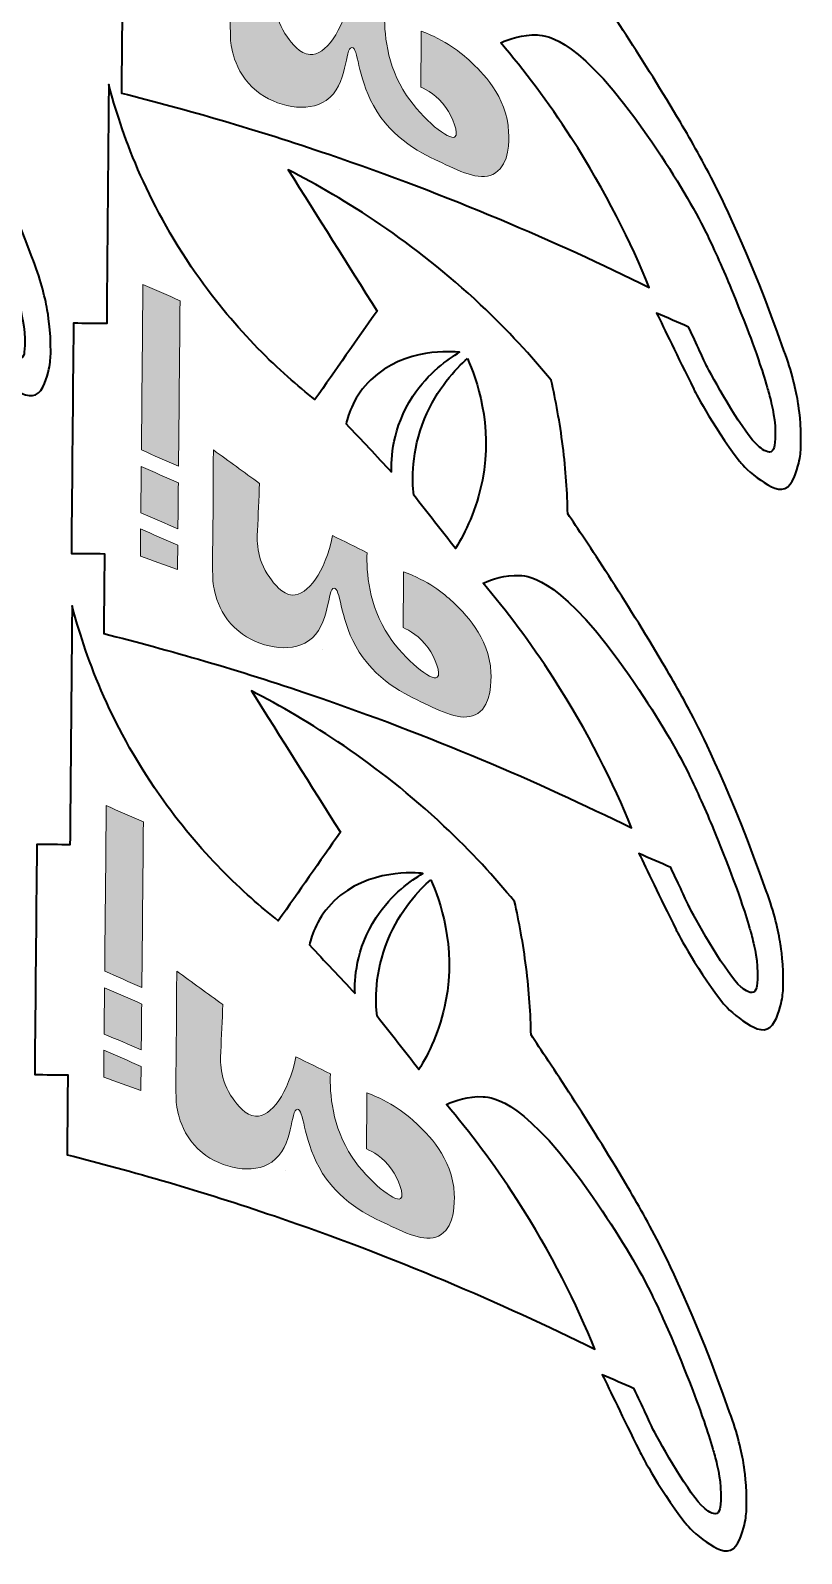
# Model space of a CAD drawing. Header units: centimetres. Extents: x 2.2 to 42.7, y -59.8 to -0.6.
# Drawn here: x 28.78 to 42.75, y -59.83 to -32.24 of the extents above; entities that cross this region are included whole.
import ezdxf

# ---------------------------------------------------------------- set-up
doc = ezdxf.new("R2010")
doc.units = ezdxf.units.CM
doc.header["$MEASUREMENT"] = 0
doc.layers.add('Camada 1', color=7, linetype='Continuous', lineweight=0)

msp = doc.modelspace()

# ---------------------------------------------------------------- hatches: boundary and pattern name
at = {"layer": 'Camada 1', "true_color": 0x000000, "transparency": 33554687}
h = msp.add_hatch(color=18, dxfattribs=at)
h.dxf.hatch_style = 2
edge = h.paths.add_edge_path()
edge.add_spline(control_points=[(36.751, -32.799), (36.939, -32.977), (37.419, -33.428), (37.443, -34.081), (37.448, -34.227), (37.463, -34.652), (37.207, -34.82), (36.962, -34.981), (36.61, -34.815), (36.239, -34.64), (35.907, -34.483), (35.33, -34.219), (34.993, -33.601), (34.697, -33.06), (34.722, -32.551), (34.603, -32.551), (34.468, -32.55), (34.542, -33.228), (34.137, -33.507), (33.799, -33.74), (33.232, -33.621), (32.875, -33.334), (32.443, -32.986), (32.407, -32.464), (32.403, -32.373), (32.402, -32.333), (32.402, -32.273), (32.401, -32.199), (32.399, -31.714), (32.407, -31.358), (32.408, -31.197), (32.411, -30.814), (32.413, -30.43), (32.415, -30.047), (32.693, -30.249), (32.972, -30.451), (33.251, -30.654), (33.239, -30.939), (33.226, -31.224), (33.214, -31.51), (33.202, -31.638), (33.185, -32.018), (33.435, -32.359), (33.513, -32.466), (33.661, -32.668), (33.845, -32.676), (34.123, -32.689), (34.44, -32.262), (34.574, -31.598), (34.782, -31.702), (34.99, -31.805), (35.199, -31.909), (35.186, -32.262), (35.223, -32.861), (35.594, -33.416), (35.885, -33.853), (36.368, -34.242), (36.471, -34.167), (36.545, -34.112), (36.432, -33.812), (36.305, -33.632), (36.155, -33.42), (35.96, -33.314), (35.852, -33.266), (35.855, -32.928), (35.858, -32.591), (35.861, -32.253), (36.3, -32.415), (36.589, -32.647), (36.751, -32.799)], knot_values=[0, 0, 0, 0, 1, 1, 1, 2, 2, 2, 3, 3, 3, 4, 4, 4, 5, 5, 5, 6, 6, 6, 7, 7, 7, 8, 8, 8, 9, 9, 9, 10, 10, 10, 11, 11, 11, 12, 12, 12, 13, 13, 13, 14, 14, 14, 15, 15, 15, 16, 16, 16, 17, 17, 17, 18, 18, 18, 19, 19, 19, 20, 20, 20, 21, 21, 21, 22, 22, 22, 23, 23, 23, 23], degree=3, periodic=0)
h = msp.add_hatch(color=18, dxfattribs=at)
h.dxf.hatch_style = 2
edge = h.paths.add_edge_path()
edge.add_spline(control_points=[(31.491, -37.135), (31.266, -37.036), (31.042, -36.938), (30.818, -36.839), (30.808, -37.839), (30.799, -38.838), (30.79, -39.838), (31.014, -39.936), (31.238, -40.035), (31.463, -40.133), (31.472, -39.134), (31.481, -38.134), (31.491, -37.135)], knot_values=[0, 0, 0, 0, 1, 1, 1, 2, 2, 2, 3, 3, 3, 4, 4, 4, 4], degree=3, periodic=0)
h = msp.add_hatch(color=18, dxfattribs=at)
h.dxf.hatch_style = 2
edge = h.paths.add_edge_path()
edge.add_spline(control_points=[(36.43, -42.589), (36.619, -42.767), (37.098, -43.218), (37.122, -43.87), (37.127, -44.017), (37.143, -44.442), (36.887, -44.61), (36.642, -44.771), (36.289, -44.605), (35.918, -44.43), (35.587, -44.273), (35.01, -44.009), (34.672, -43.39), (34.376, -42.849), (34.401, -42.341), (34.282, -42.341), (34.148, -42.34), (34.222, -43.018), (33.817, -43.297), (33.478, -43.53), (32.912, -43.411), (32.554, -43.123), (32.122, -42.776), (32.087, -42.254), (32.082, -42.163), (32.082, -42.123), (32.081, -42.063), (32.081, -41.989), (32.078, -41.504), (32.087, -41.148), (32.088, -40.987), (32.09, -40.604), (32.092, -40.22), (32.094, -39.837), (32.373, -40.039), (32.651, -40.241), (32.93, -40.443), (32.918, -40.729), (32.906, -41.014), (32.894, -41.3), (32.882, -41.428), (32.864, -41.807), (33.114, -42.148), (33.193, -42.256), (33.34, -42.458), (33.525, -42.466), (33.802, -42.479), (34.12, -42.052), (34.253, -41.388), (34.461, -41.492), (34.67, -41.595), (34.878, -41.699), (34.866, -42.052), (34.903, -42.651), (35.273, -43.206), (35.564, -43.643), (36.047, -44.032), (36.151, -43.956), (36.225, -43.902), (36.112, -43.602), (35.984, -43.422), (35.834, -43.21), (35.639, -43.104), (35.531, -43.056), (35.534, -42.718), (35.538, -42.381), (35.541, -42.043), (35.979, -42.205), (36.268, -42.437), (36.43, -42.589)], knot_values=[0, 0, 0, 0, 1, 1, 1, 2, 2, 2, 3, 3, 3, 4, 4, 4, 5, 5, 5, 6, 6, 6, 7, 7, 7, 8, 8, 8, 9, 9, 9, 10, 10, 10, 11, 11, 11, 12, 12, 12, 13, 13, 13, 14, 14, 14, 15, 15, 15, 16, 16, 16, 17, 17, 17, 18, 18, 18, 19, 19, 19, 20, 20, 20, 21, 21, 21, 22, 22, 22, 23, 23, 23, 23], degree=3, periodic=0)
h = msp.add_hatch(color=18, dxfattribs=at)
h.dxf.hatch_style = 2
edge = h.paths.add_edge_path()
edge.add_spline(control_points=[(31.46, -40.433), (31.235, -40.335), (31.011, -40.236), (30.787, -40.138), (30.784, -40.418), (30.782, -40.697), (30.779, -40.977), (31.003, -41.073), (31.228, -41.168), (31.452, -41.264), (31.454, -40.987), (31.457, -40.71), (31.46, -40.433)], knot_values=[0, 0, 0, 0, 1, 1, 1, 2, 2, 2, 3, 3, 3, 4, 4, 4, 4], degree=3, periodic=0)
h = msp.add_hatch(color=18, dxfattribs=at)
h.dxf.hatch_style = 2
edge = h.paths.add_edge_path()
edge.add_spline(control_points=[(31.449, -41.563), (31.225, -41.465), (31, -41.366), (30.776, -41.268), (30.775, -41.432), (30.773, -41.596), (30.772, -41.759), (30.996, -41.84), (31.22, -41.921), (31.445, -42.001), (31.446, -41.855), (31.448, -41.709), (31.449, -41.563)], knot_values=[0, 0, 0, 0, 1, 1, 1, 2, 2, 2, 3, 3, 3, 4, 4, 4, 4], degree=3, periodic=0)
h = msp.add_hatch(color=18, dxfattribs=at)
h.dxf.hatch_style = 2
edge = h.paths.add_edge_path()
edge.add_spline(control_points=[(30.826, -46.575), (30.602, -46.477), (30.378, -46.378), (30.154, -46.28), (30.144, -47.279), (30.135, -48.279), (30.125, -49.278), (30.35, -49.377), (30.574, -49.475), (30.798, -49.574), (30.808, -48.574), (30.817, -47.575), (30.826, -46.575)], knot_values=[0, 0, 0, 0, 1, 1, 1, 2, 2, 2, 3, 3, 3, 4, 4, 4, 4], degree=3, periodic=0)
h = msp.add_hatch(color=18, dxfattribs=at)
h.dxf.hatch_style = 2
edge = h.paths.add_edge_path()
edge.add_spline(control_points=[(35.766, -52.03), (35.954, -52.207), (36.434, -52.659), (36.458, -53.311), (36.463, -53.457), (36.478, -53.883), (36.222, -54.051), (35.977, -54.212), (35.625, -54.045), (35.254, -53.87), (34.922, -53.714), (34.345, -53.449), (34.008, -52.831), (33.712, -52.29), (33.737, -51.781), (33.618, -51.781), (33.483, -51.781), (33.557, -52.458), (33.152, -52.737), (32.814, -52.97), (32.247, -52.852), (31.89, -52.564), (31.458, -52.216), (31.422, -51.694), (31.418, -51.604), (31.417, -51.563), (31.417, -51.503), (31.416, -51.43), (31.414, -50.945), (31.422, -50.589), (31.423, -50.428), (31.426, -50.044), (31.428, -49.661), (31.43, -49.277), (31.708, -49.48), (31.987, -49.682), (32.266, -49.884), (32.254, -50.169), (32.241, -50.455), (32.229, -50.74), (32.217, -50.869), (32.2, -51.248), (32.45, -51.589), (32.528, -51.697), (32.676, -51.898), (32.86, -51.907), (33.138, -51.919), (33.455, -51.492), (33.589, -50.829), (33.797, -50.932), (34.005, -51.036), (34.214, -51.139), (34.202, -51.492), (34.238, -52.091), (34.609, -52.647), (34.9, -53.084), (35.383, -53.473), (35.486, -53.397), (35.56, -53.343), (35.447, -53.042), (35.32, -52.863), (35.17, -52.65), (34.975, -52.545), (34.867, -52.497), (34.87, -52.159), (34.873, -51.821), (34.876, -51.483), (35.315, -51.646), (35.604, -51.877), (35.766, -52.03)], knot_values=[0, 0, 0, 0, 1, 1, 1, 2, 2, 2, 3, 3, 3, 4, 4, 4, 5, 5, 5, 6, 6, 6, 7, 7, 7, 8, 8, 8, 9, 9, 9, 10, 10, 10, 11, 11, 11, 12, 12, 12, 13, 13, 13, 14, 14, 14, 15, 15, 15, 16, 16, 16, 17, 17, 17, 18, 18, 18, 19, 19, 19, 20, 20, 20, 21, 21, 21, 22, 22, 22, 23, 23, 23, 23], degree=3, periodic=0)
h = msp.add_hatch(color=18, dxfattribs=at)
h.dxf.hatch_style = 2
edge = h.paths.add_edge_path()
edge.add_spline(control_points=[(30.795, -49.874), (30.571, -49.775), (30.347, -49.677), (30.122, -49.578), (30.12, -49.858), (30.117, -50.138), (30.115, -50.418), (30.339, -50.513), (30.563, -50.609), (30.788, -50.704), (30.79, -50.427), (30.793, -50.151), (30.795, -49.874)], knot_values=[0, 0, 0, 0, 1, 1, 1, 2, 2, 2, 3, 3, 3, 4, 4, 4, 4], degree=3, periodic=0)
h = msp.add_hatch(color=18, dxfattribs=at)
h.dxf.hatch_style = 2
edge = h.paths.add_edge_path()
edge.add_spline(control_points=[(30.785, -51.004), (30.56, -50.905), (30.336, -50.807), (30.112, -50.708), (30.11, -50.872), (30.109, -51.036), (30.107, -51.2), (30.332, -51.281), (30.556, -51.361), (30.781, -51.442), (30.782, -51.296), (30.783, -51.15), (30.785, -51.004)], knot_values=[0, 0, 0, 0, 1, 1, 1, 2, 2, 2, 3, 3, 3, 4, 4, 4, 4], degree=3, periodic=0)

# ---------------------------------------------------------------- linework, layer by layer
at = {"layer": 'Camada 1', "color": 250, "lineweight": 35, "true_color": 0x1a1413}
for points in [[(34.388, -33.665), (34.388, -33.665), (34.388, -33.665)], [(34.067, -43.455), (34.067, -43.455), (34.067, -43.455)], [(33.403, -52.896), (33.403, -52.896), (33.403, -52.896)]]:
    msp.add_lwpolyline(points, dxfattribs=at)
at = {"layer": 'Camada 1', "color": 18, "lineweight": 35, "true_color": 0x000000}
for points, knots in [([(25.078, -29.578), (25.422, -30.068), (26.18, -31.161), (26.849, -32.243), (27.077, -32.611), (27.27, -32.938), (27.516, -33.397), (27.516, -33.397), (28.159, -34.591), (28.807, -36.339), (28.807, -36.339), (28.807, -36.339), (28.807, -36.339), (28.96, -36.725), (29.04, -37.057), (29.085, -37.301), (29.095, -37.352), (29.151, -37.671), (29.147, -38.068), (29.146, -38.162), (29.141, -38.256), (29.114, -38.372), (29.079, -38.52), (29.02, -38.775), (28.872, -38.838), (28.724, -38.902), (28.534, -38.767), (28.367, -38.654), (28.172, -38.521), (28.059, -38.381), (28.04, -38.358), (27.504, -37.683), (27.187, -37.073), (27.187, -37.073), (26.872, -36.465), (26.629, -35.986), (26.487, -35.706), (26.681, -35.787), (26.874, -35.867), (27.068, -35.948), (27.228, -36.267), (27.351, -36.521), (27.425, -36.674), (27.59, -36.964), (28.114, -37.867), (28.38, -38.082), (28.426, -38.119), (28.539, -38.21), (28.61, -38.179), (28.654, -38.159), (28.664, -38.1), (28.668, -38.065), (28.71, -37.748), (28.624, -37.398), (28.596, -37.291), (28.564, -37.173), (28.536, -37.078), (28.517, -37.016), (28.465, -36.846), (28.414, -36.703), (28.347, -36.519), (28.241, -36.227), (28.152, -36.011), (28.068, -35.805), (27.923, -35.451), (27.803, -35.182), (27.75, -35.065), (27.583, -34.696), (27.42, -34.356), (27.311, -34.152), (27.067, -33.696), (26.749, -33.181), (26.246, -32.481), (25.02, -30.773), (24.413, -30.717), (24.228, -30.713), (23.955, -30.706), (23.726, -30.791), (23.571, -30.868), (23.998, -31.355), (24.444, -31.918), (24.879, -32.563), (25.53, -33.528), (26.001, -34.446), (26.345, -35.246), (24.637, -34.442), (22.683, -33.646), (20.493, -32.947), (19.173, -32.527), (17.909, -32.187), (16.715, -31.911), (16.71, -31.429), (16.706, -30.947), (16.701, -30.465), (16.501, -30.467), (16.301, -30.469), (16.101, -30.471), (16.087, -29.081), (16.073, -27.692), (16.059, -26.303), (16.259, -26.301), (16.459, -26.299), (16.659, -26.297), (16.643, -24.854), (16.628, -23.41), (16.613, -21.967), (16.851, -22.811), (17.316, -24.062), (18.258, -25.357), (19.016, -26.4), (19.832, -27.126), (20.459, -27.6), (20.823, -27.058), (21.188, -26.516), (21.552, -25.974), (20.999, -25.132), (20.446, -24.29), (19.893, -23.447), (20.935, -23.957), (22.194, -24.712), (23.426, -25.825), (23.931, -26.281), (24.363, -26.735), (24.731, -27.168), (24.821, -27.527), (24.902, -27.924), (24.965, -28.353), (25.028, -28.792), (25.063, -29.203), (25.078, -29.578)], [0, 0, 0, 0, 1, 1, 1, 2, 2, 2, 3, 3, 3, 4, 4, 4, 5, 5, 5, 6, 6, 6, 7, 7, 7, 8, 8, 8, 9, 9, 9, 10, 10, 10, 11, 11, 11, 12, 12, 12, 13, 13, 13, 14, 14, 14, 15, 15, 15, 16, 16, 16, 17, 17, 17, 18, 18, 18, 19, 19, 19, 20, 20, 20, 21, 21, 21, 22, 22, 22, 23, 23, 23, 24, 24, 24, 25, 25, 25, 26, 26, 26, 27, 27, 27, 28, 28, 28, 29, 29, 29, 30, 30, 30, 31, 31, 31, 32, 32, 32, 33, 33, 33, 34, 34, 34, 35, 35, 35, 36, 36, 36, 37, 37, 37, 38, 38, 38, 39, 39, 39, 40, 40, 40, 41, 41, 41, 42, 42, 42, 43, 43, 43, 43]), ([(38.835, -31.203), (39.169, -31.7), (39.906, -32.807), (40.554, -33.902), (40.774, -34.275), (40.961, -34.605), (41.198, -35.069), (41.198, -35.069), (41.818, -36.276), (42.431, -38.035), (42.431, -38.035), (42.431, -38.035), (42.431, -38.035), (42.577, -38.424), (42.651, -38.758), (42.691, -39.003), (42.699, -39.055), (42.75, -39.374), (42.738, -39.771), (42.735, -39.865), (42.728, -39.959), (42.699, -40.075), (42.661, -40.221), (42.597, -40.475), (42.448, -40.536), (42.299, -40.597), (42.111, -40.458), (41.947, -40.341), (41.754, -40.205), (41.644, -40.063), (41.626, -40.039), (41.103, -39.354), (40.797, -38.738), (40.797, -38.738), (40.495, -38.124), (40.261, -37.64), (40.125, -37.358), (40.317, -37.442), (40.509, -37.526), (40.701, -37.611), (40.855, -37.933), (40.973, -38.19), (41.043, -38.344), (41.203, -38.636), (41.709, -39.55), (41.971, -39.77), (42.016, -39.808), (42.128, -39.902), (42.199, -39.871), (42.243, -39.852), (42.254, -39.793), (42.259, -39.759), (42.307, -39.442), (42.228, -39.091), (42.202, -38.984), (42.173, -38.865), (42.146, -38.77), (42.129, -38.707), (42.08, -38.536), (42.031, -38.392), (41.968, -38.206), (41.868, -37.913), (41.784, -37.695), (41.703, -37.487), (41.565, -37.131), (41.45, -36.859), (41.4, -36.742), (41.24, -36.369), (41.084, -36.026), (40.979, -35.82), (40.744, -35.359), (40.436, -34.838), (39.947, -34.129), (38.754, -32.397), (38.148, -32.329), (37.964, -32.321), (37.69, -32.309), (37.46, -32.39), (37.303, -32.464), (37.721, -32.959), (38.156, -33.531), (38.578, -34.184), (39.21, -35.162), (39.663, -36.089), (39.991, -36.895), (38.299, -36.058), (36.361, -35.224), (34.185, -34.483), (32.874, -34.036), (31.616, -33.672), (30.428, -33.373), (30.433, -32.891), (30.437, -32.409), (30.442, -31.927), (30.242, -31.925), (30.042, -31.923), (29.842, -31.921), (29.855, -30.532), (29.868, -29.143), (29.881, -27.753), (30.081, -27.755), (30.281, -27.757), (30.481, -27.759), (30.494, -26.316), (30.507, -24.872), (30.519, -23.429), (30.742, -24.277), (31.182, -25.538), (32.098, -26.851), (32.836, -27.908), (33.638, -28.649), (34.255, -29.136), (34.63, -28.601), (35.005, -28.066), (35.38, -27.532), (34.843, -26.679), (34.307, -25.826), (33.77, -24.973), (34.802, -25.503), (36.047, -26.282), (37.257, -27.419), (37.752, -27.885), (38.175, -28.347), (38.535, -28.787), (38.618, -29.148), (38.691, -29.546), (38.745, -29.977), (38.8, -30.417), (38.827, -30.828), (38.835, -31.203)], [0, 0, 0, 0, 1, 1, 1, 2, 2, 2, 3, 3, 3, 4, 4, 4, 5, 5, 5, 6, 6, 6, 7, 7, 7, 8, 8, 8, 9, 9, 9, 10, 10, 10, 11, 11, 11, 12, 12, 12, 13, 13, 13, 14, 14, 14, 15, 15, 15, 16, 16, 16, 17, 17, 17, 18, 18, 18, 19, 19, 19, 20, 20, 20, 21, 21, 21, 22, 22, 22, 23, 23, 23, 24, 24, 24, 25, 25, 25, 26, 26, 26, 27, 27, 27, 28, 28, 28, 29, 29, 29, 30, 30, 30, 31, 31, 31, 32, 32, 32, 33, 33, 33, 34, 34, 34, 35, 35, 35, 36, 36, 36, 37, 37, 37, 38, 38, 38, 39, 39, 39, 40, 40, 40, 41, 41, 41, 42, 42, 42, 43, 43, 43, 43]), ([(38.514, -40.993), (38.849, -41.49), (39.586, -42.597), (40.233, -43.692), (40.454, -44.065), (40.64, -44.395), (40.878, -44.858), (40.878, -44.858), (41.497, -46.066), (42.111, -47.825), (42.111, -47.825), (42.111, -47.825), (42.111, -47.825), (42.256, -48.214), (42.33, -48.548), (42.37, -48.793), (42.379, -48.844), (42.429, -49.164), (42.417, -49.561), (42.414, -49.655), (42.408, -49.749), (42.378, -49.865), (42.34, -50.011), (42.276, -50.265), (42.127, -50.326), (41.979, -50.386), (41.791, -50.248), (41.626, -50.131), (41.433, -49.995), (41.323, -49.853), (41.305, -49.829), (40.782, -49.144), (40.477, -48.528), (40.477, -48.528), (40.174, -47.914), (39.94, -47.43), (39.804, -47.148), (39.996, -47.232), (40.188, -47.316), (40.38, -47.4), (40.534, -47.723), (40.652, -47.98), (40.723, -48.134), (40.882, -48.426), (41.389, -49.34), (41.65, -49.56), (41.696, -49.598), (41.807, -49.691), (41.878, -49.661), (41.922, -49.642), (41.934, -49.583), (41.939, -49.549), (41.987, -49.232), (41.907, -48.881), (41.881, -48.774), (41.852, -48.655), (41.826, -48.559), (41.808, -48.497), (41.759, -48.325), (41.711, -48.182), (41.648, -47.996), (41.548, -47.703), (41.463, -47.485), (41.382, -47.277), (41.244, -46.92), (41.129, -46.649), (41.079, -46.531), (40.919, -46.159), (40.763, -45.816), (40.658, -45.61), (40.423, -45.149), (40.115, -44.628), (39.626, -43.918), (38.433, -42.187), (37.828, -42.119), (37.643, -42.111), (37.37, -42.099), (37.139, -42.18), (36.983, -42.253), (37.4, -42.748), (37.835, -43.321), (38.257, -43.974), (38.89, -44.952), (39.343, -45.879), (39.671, -46.685), (37.978, -45.848), (36.04, -45.013), (33.864, -44.273), (32.553, -43.826), (31.296, -43.462), (30.108, -43.163), (30.112, -42.681), (30.117, -42.199), (30.121, -41.717), (29.921, -41.715), (29.721, -41.713), (29.521, -41.711), (29.534, -40.322), (29.547, -38.932), (29.561, -37.543), (29.761, -37.545), (29.961, -37.547), (30.161, -37.549), (30.173, -36.105), (30.186, -34.662), (30.199, -33.219), (30.421, -34.067), (30.862, -35.327), (31.778, -36.641), (32.515, -37.698), (33.317, -38.439), (33.935, -38.926), (34.309, -38.391), (34.684, -37.856), (35.059, -37.321), (34.523, -36.468), (33.986, -35.616), (33.449, -34.763), (34.481, -35.293), (35.726, -36.072), (36.936, -37.209), (37.432, -37.675), (37.854, -38.137), (38.214, -38.576), (38.297, -38.938), (38.371, -39.336), (38.425, -39.767), (38.48, -40.207), (38.506, -40.618), (38.514, -40.993)], [0, 0, 0, 0, 1, 1, 1, 2, 2, 2, 3, 3, 3, 4, 4, 4, 5, 5, 5, 6, 6, 6, 7, 7, 7, 8, 8, 8, 9, 9, 9, 10, 10, 10, 11, 11, 11, 12, 12, 12, 13, 13, 13, 14, 14, 14, 15, 15, 15, 16, 16, 16, 17, 17, 17, 18, 18, 18, 19, 19, 19, 20, 20, 20, 21, 21, 21, 22, 22, 22, 23, 23, 23, 24, 24, 24, 25, 25, 25, 26, 26, 26, 27, 27, 27, 28, 28, 28, 29, 29, 29, 30, 30, 30, 31, 31, 31, 32, 32, 32, 33, 33, 33, 34, 34, 34, 35, 35, 35, 36, 36, 36, 37, 37, 37, 38, 38, 38, 39, 39, 39, 40, 40, 40, 41, 41, 41, 42, 42, 42, 43, 43, 43, 43]), ([(35.324, -40.24), (35.049, -39.947), (34.774, -39.655), (34.499, -39.362), (34.54, -39.187), (34.646, -38.858), (34.947, -38.567), (35.558, -37.974), (36.438, -38.056), (36.555, -38.069), (36.347, -38.191), (35.99, -38.438), (35.71, -38.863), (35.329, -39.441), (35.315, -40.007), (35.324, -40.24)], [0, 0, 0, 0, 1, 1, 1, 2, 2, 2, 3, 3, 3, 4, 4, 4, 5, 5, 5, 5]), ([(36.695, -38.182), (36.489, -38.367), (36.143, -38.726), (35.918, -39.276), (35.676, -39.868), (35.694, -40.386), (35.724, -40.655), (35.976, -40.976), (36.229, -41.298), (36.481, -41.62), (36.657, -41.336), (36.864, -40.918), (36.967, -40.386), (37.162, -39.375), (36.861, -38.553), (36.695, -38.182)], [0, 0, 0, 0, 1, 1, 1, 2, 2, 2, 3, 3, 3, 4, 4, 4, 5, 5, 5, 5]), ([(37.85, -50.433), (38.184, -50.93), (38.921, -52.038), (39.569, -53.133), (39.789, -53.505), (39.976, -53.836), (40.213, -54.299), (40.213, -54.299), (40.833, -55.506), (41.446, -57.266), (41.446, -57.266), (41.446, -57.266), (41.446, -57.266), (41.592, -57.655), (41.666, -57.988), (41.706, -58.234), (41.714, -58.285), (41.765, -58.604), (41.753, -59.002), (41.75, -59.095), (41.743, -59.19), (41.714, -59.305), (41.676, -59.452), (41.612, -59.705), (41.463, -59.766), (41.314, -59.827), (41.126, -59.688), (40.962, -59.572), (40.769, -59.435), (40.659, -59.293), (40.641, -59.27), (40.118, -58.585), (39.812, -57.968), (39.812, -57.968), (39.51, -57.354), (39.276, -56.87), (39.14, -56.588), (39.332, -56.672), (39.524, -56.757), (39.716, -56.841), (39.87, -57.164), (39.988, -57.42), (40.058, -57.575), (40.218, -57.867), (40.724, -58.781), (40.986, -59.001), (41.031, -59.039), (41.143, -59.132), (41.214, -59.102), (41.258, -59.083), (41.269, -59.024), (41.274, -58.989), (41.322, -58.673), (41.243, -58.321), (41.217, -58.214), (41.188, -58.095), (41.161, -58), (41.144, -57.937), (41.095, -57.766), (41.046, -57.622), (40.983, -57.437), (40.883, -57.144), (40.799, -56.925), (40.718, -56.717), (40.58, -56.361), (40.465, -56.089), (40.415, -55.972), (40.255, -55.599), (40.099, -55.257), (39.994, -55.051), (39.759, -54.589), (39.451, -54.069), (38.962, -53.359), (37.769, -51.628), (37.163, -51.56), (36.979, -51.552), (36.705, -51.54), (36.475, -51.62), (36.318, -51.694), (36.736, -52.189), (37.171, -52.761), (37.593, -53.414), (38.225, -54.392), (38.678, -55.319), (39.006, -56.126), (37.314, -55.289), (35.376, -54.454), (33.2, -53.713), (31.889, -53.267), (30.631, -52.902), (29.443, -52.604), (29.448, -52.121), (29.452, -51.639), (29.457, -51.157), (29.257, -51.155), (29.057, -51.153), (28.857, -51.152), (28.87, -49.762), (28.883, -48.373), (28.896, -46.984), (29.096, -46.986), (29.296, -46.987), (29.496, -46.989), (29.509, -45.546), (29.522, -44.103), (29.534, -42.659), (29.757, -43.507), (30.197, -44.768), (31.113, -46.081), (31.851, -47.138), (32.653, -47.88), (33.27, -48.367), (33.645, -47.832), (34.02, -47.297), (34.395, -46.762), (33.858, -45.909), (33.322, -45.056), (32.785, -44.203), (33.817, -44.733), (35.062, -45.513), (36.272, -46.65), (36.767, -47.115), (37.19, -47.578), (37.55, -48.017), (37.633, -48.378), (37.706, -48.776), (37.76, -49.207), (37.815, -49.647), (37.842, -50.058), (37.85, -50.433)], [0, 0, 0, 0, 1, 1, 1, 2, 2, 2, 3, 3, 3, 4, 4, 4, 5, 5, 5, 6, 6, 6, 7, 7, 7, 8, 8, 8, 9, 9, 9, 10, 10, 10, 11, 11, 11, 12, 12, 12, 13, 13, 13, 14, 14, 14, 15, 15, 15, 16, 16, 16, 17, 17, 17, 18, 18, 18, 19, 19, 19, 20, 20, 20, 21, 21, 21, 22, 22, 22, 23, 23, 23, 24, 24, 24, 25, 25, 25, 26, 26, 26, 27, 27, 27, 28, 28, 28, 29, 29, 29, 30, 30, 30, 31, 31, 31, 32, 32, 32, 33, 33, 33, 34, 34, 34, 35, 35, 35, 36, 36, 36, 37, 37, 37, 38, 38, 38, 39, 39, 39, 40, 40, 40, 41, 41, 41, 42, 42, 42, 43, 43, 43, 43]), ([(34.66, -49.681), (34.385, -49.388), (34.109, -49.095), (33.834, -48.802), (33.875, -48.627), (33.981, -48.298), (34.282, -48.007), (34.894, -47.415), (35.774, -47.496), (35.89, -47.509), (35.682, -47.632), (35.326, -47.878), (35.046, -48.304), (34.665, -48.882), (34.651, -49.447), (34.66, -49.681)], [0, 0, 0, 0, 1, 1, 1, 2, 2, 2, 3, 3, 3, 4, 4, 4, 5, 5, 5, 5]), ([(36.031, -47.622), (35.825, -47.807), (35.479, -48.167), (35.254, -48.716), (35.011, -49.308), (35.03, -49.827), (35.059, -50.095), (35.312, -50.417), (35.564, -50.739), (35.817, -51.06), (35.992, -50.776), (36.2, -50.359), (36.302, -49.827), (36.497, -48.815), (36.197, -47.994), (36.031, -47.622)], [0, 0, 0, 0, 1, 1, 1, 2, 2, 2, 3, 3, 3, 4, 4, 4, 5, 5, 5, 5])]:
    msp.add_open_spline(points, degree=3, knots=knots, dxfattribs=at)
at = {"layer": 'Camada 1'}
for points, knots in [([(36.751, -32.799), (36.939, -32.977), (37.419, -33.428), (37.443, -34.081), (37.448, -34.227), (37.463, -34.652), (37.207, -34.82), (36.962, -34.981), (36.61, -34.815), (36.239, -34.64), (35.907, -34.483), (35.33, -34.219), (34.993, -33.601), (34.697, -33.06), (34.722, -32.551), (34.603, -32.551), (34.468, -32.55), (34.542, -33.228), (34.137, -33.507), (33.799, -33.74), (33.232, -33.621), (32.875, -33.334), (32.443, -32.986), (32.407, -32.464), (32.403, -32.373), (32.402, -32.333), (32.402, -32.273), (32.401, -32.199), (32.399, -31.714), (32.407, -31.358), (32.408, -31.197), (32.411, -30.814), (32.413, -30.43), (32.415, -30.047), (32.693, -30.249), (32.972, -30.451), (33.251, -30.654), (33.239, -30.939), (33.226, -31.224), (33.214, -31.51), (33.202, -31.638), (33.185, -32.018), (33.435, -32.359), (33.513, -32.466), (33.661, -32.668), (33.845, -32.676), (34.123, -32.689), (34.44, -32.262), (34.574, -31.598), (34.782, -31.702), (34.99, -31.805), (35.199, -31.909), (35.186, -32.262), (35.223, -32.861), (35.594, -33.416), (35.885, -33.853), (36.368, -34.242), (36.471, -34.167), (36.545, -34.112), (36.432, -33.812), (36.305, -33.632), (36.155, -33.42), (35.96, -33.314), (35.852, -33.266), (35.855, -32.928), (35.858, -32.591), (35.861, -32.253), (36.3, -32.415), (36.589, -32.647), (36.751, -32.799)], [0, 0, 0, 0, 1, 1, 1, 2, 2, 2, 3, 3, 3, 4, 4, 4, 5, 5, 5, 6, 6, 6, 7, 7, 7, 8, 8, 8, 9, 9, 9, 10, 10, 10, 11, 11, 11, 12, 12, 12, 13, 13, 13, 14, 14, 14, 15, 15, 15, 16, 16, 16, 17, 17, 17, 18, 18, 18, 19, 19, 19, 20, 20, 20, 21, 21, 21, 22, 22, 22, 23, 23, 23, 23]), ([(31.491, -37.135), (31.266, -37.036), (31.042, -36.938), (30.818, -36.839), (30.808, -37.839), (30.799, -38.838), (30.79, -39.838), (31.014, -39.936), (31.238, -40.035), (31.463, -40.133), (31.472, -39.134), (31.481, -38.134), (31.491, -37.135)], [0, 0, 0, 0, 1, 1, 1, 2, 2, 2, 3, 3, 3, 4, 4, 4, 4]), ([(36.43, -42.589), (36.619, -42.767), (37.098, -43.218), (37.122, -43.87), (37.127, -44.017), (37.143, -44.442), (36.887, -44.61), (36.642, -44.771), (36.289, -44.605), (35.918, -44.43), (35.587, -44.273), (35.01, -44.009), (34.672, -43.39), (34.376, -42.849), (34.401, -42.341), (34.282, -42.341), (34.148, -42.34), (34.222, -43.018), (33.817, -43.297), (33.478, -43.53), (32.912, -43.411), (32.554, -43.123), (32.122, -42.776), (32.087, -42.254), (32.082, -42.163), (32.082, -42.123), (32.081, -42.063), (32.081, -41.989), (32.078, -41.504), (32.087, -41.148), (32.088, -40.987), (32.09, -40.604), (32.092, -40.22), (32.094, -39.837), (32.373, -40.039), (32.651, -40.241), (32.93, -40.443), (32.918, -40.729), (32.906, -41.014), (32.894, -41.3), (32.882, -41.428), (32.864, -41.807), (33.114, -42.148), (33.193, -42.256), (33.34, -42.458), (33.525, -42.466), (33.802, -42.479), (34.12, -42.052), (34.253, -41.388), (34.461, -41.492), (34.67, -41.595), (34.878, -41.699), (34.866, -42.052), (34.903, -42.651), (35.273, -43.206), (35.564, -43.643), (36.047, -44.032), (36.151, -43.956), (36.225, -43.902), (36.112, -43.602), (35.984, -43.422), (35.834, -43.21), (35.639, -43.104), (35.531, -43.056), (35.534, -42.718), (35.538, -42.381), (35.541, -42.043), (35.979, -42.205), (36.268, -42.437), (36.43, -42.589)], [0, 0, 0, 0, 1, 1, 1, 2, 2, 2, 3, 3, 3, 4, 4, 4, 5, 5, 5, 6, 6, 6, 7, 7, 7, 8, 8, 8, 9, 9, 9, 10, 10, 10, 11, 11, 11, 12, 12, 12, 13, 13, 13, 14, 14, 14, 15, 15, 15, 16, 16, 16, 17, 17, 17, 18, 18, 18, 19, 19, 19, 20, 20, 20, 21, 21, 21, 22, 22, 22, 23, 23, 23, 23]), ([(31.46, -40.433), (31.235, -40.335), (31.011, -40.236), (30.787, -40.138), (30.784, -40.418), (30.782, -40.697), (30.779, -40.977), (31.003, -41.073), (31.228, -41.168), (31.452, -41.264), (31.454, -40.987), (31.457, -40.71), (31.46, -40.433)], [0, 0, 0, 0, 1, 1, 1, 2, 2, 2, 3, 3, 3, 4, 4, 4, 4]), ([(31.449, -41.563), (31.225, -41.465), (31, -41.366), (30.776, -41.268), (30.775, -41.432), (30.773, -41.596), (30.772, -41.759), (30.996, -41.84), (31.22, -41.921), (31.445, -42.001), (31.446, -41.855), (31.448, -41.709), (31.449, -41.563)], [0, 0, 0, 0, 1, 1, 1, 2, 2, 2, 3, 3, 3, 4, 4, 4, 4]), ([(30.826, -46.575), (30.602, -46.477), (30.378, -46.378), (30.154, -46.28), (30.144, -47.279), (30.135, -48.279), (30.125, -49.278), (30.35, -49.377), (30.574, -49.475), (30.798, -49.574), (30.808, -48.574), (30.817, -47.575), (30.826, -46.575)], [0, 0, 0, 0, 1, 1, 1, 2, 2, 2, 3, 3, 3, 4, 4, 4, 4]), ([(35.766, -52.03), (35.954, -52.207), (36.434, -52.659), (36.458, -53.311), (36.463, -53.457), (36.478, -53.883), (36.222, -54.051), (35.977, -54.212), (35.625, -54.045), (35.254, -53.87), (34.922, -53.714), (34.345, -53.449), (34.008, -52.831), (33.712, -52.29), (33.737, -51.781), (33.618, -51.781), (33.483, -51.781), (33.557, -52.458), (33.152, -52.737), (32.814, -52.97), (32.247, -52.852), (31.89, -52.564), (31.458, -52.216), (31.422, -51.694), (31.418, -51.604), (31.417, -51.563), (31.417, -51.503), (31.416, -51.43), (31.414, -50.945), (31.422, -50.589), (31.423, -50.428), (31.426, -50.044), (31.428, -49.661), (31.43, -49.277), (31.708, -49.48), (31.987, -49.682), (32.266, -49.884), (32.254, -50.169), (32.241, -50.455), (32.229, -50.74), (32.217, -50.869), (32.2, -51.248), (32.45, -51.589), (32.528, -51.697), (32.676, -51.898), (32.86, -51.907), (33.138, -51.919), (33.455, -51.492), (33.589, -50.829), (33.797, -50.932), (34.005, -51.036), (34.214, -51.139), (34.202, -51.492), (34.238, -52.091), (34.609, -52.647), (34.9, -53.084), (35.383, -53.473), (35.486, -53.397), (35.56, -53.343), (35.447, -53.042), (35.32, -52.863), (35.17, -52.65), (34.975, -52.545), (34.867, -52.497), (34.87, -52.159), (34.873, -51.821), (34.876, -51.483), (35.315, -51.646), (35.604, -51.877), (35.766, -52.03)], [0, 0, 0, 0, 1, 1, 1, 2, 2, 2, 3, 3, 3, 4, 4, 4, 5, 5, 5, 6, 6, 6, 7, 7, 7, 8, 8, 8, 9, 9, 9, 10, 10, 10, 11, 11, 11, 12, 12, 12, 13, 13, 13, 14, 14, 14, 15, 15, 15, 16, 16, 16, 17, 17, 17, 18, 18, 18, 19, 19, 19, 20, 20, 20, 21, 21, 21, 22, 22, 22, 23, 23, 23, 23]), ([(30.795, -49.874), (30.571, -49.775), (30.347, -49.677), (30.122, -49.578), (30.12, -49.858), (30.117, -50.138), (30.115, -50.418), (30.339, -50.513), (30.563, -50.609), (30.788, -50.704), (30.79, -50.427), (30.793, -50.151), (30.795, -49.874)], [0, 0, 0, 0, 1, 1, 1, 2, 2, 2, 3, 3, 3, 4, 4, 4, 4]), ([(30.785, -51.004), (30.56, -50.905), (30.336, -50.807), (30.112, -50.708), (30.11, -50.872), (30.109, -51.036), (30.107, -51.2), (30.332, -51.281), (30.556, -51.361), (30.781, -51.442), (30.782, -51.296), (30.783, -51.15), (30.785, -51.004)], [0, 0, 0, 0, 1, 1, 1, 2, 2, 2, 3, 3, 3, 4, 4, 4, 4])]:
    msp.add_open_spline(points, degree=3, knots=knots, dxfattribs=at)

doc.saveas('drawing.dxf')
